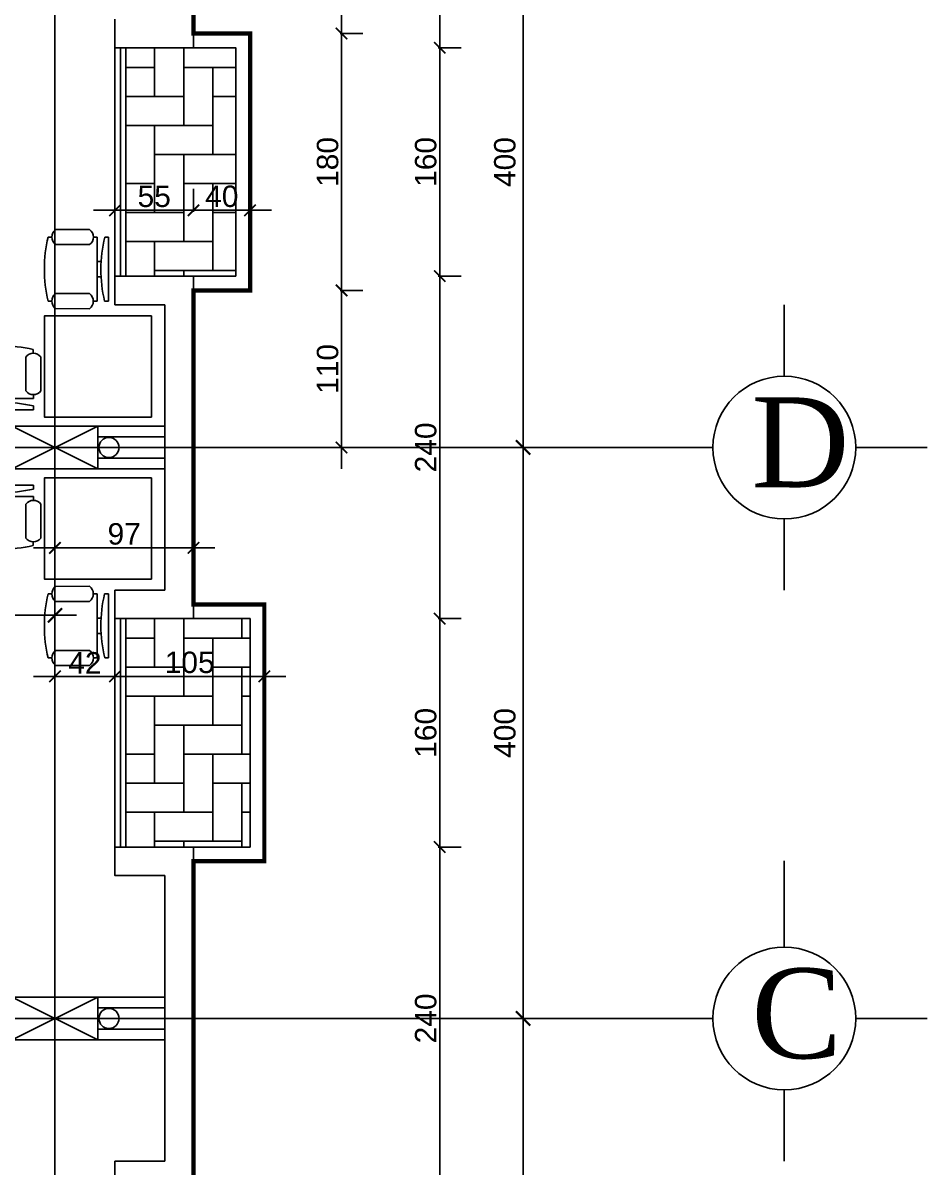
# Model space of a CAD drawing. Extents: x 250879 to 348495, y -51522 to -9360.
# Drawn here: x 285247 to 285880, y -22397 to -21595 of the extents above; entities that cross this region are included whole.
import ezdxf

# ---------------------------------------------------------------- set-up
doc = ezdxf.new("R2010")
doc.units = 0
doc.layers.get('0').update_dxf_attribs({"linetype": 'CONTINUOUS'})
doc.layers.get('DEFPOINTS').update_dxf_attribs({"color": 9, "linetype": 'CONTINUOUS'})
for name, color, linetype in [('AXIS', 1, 'CONTINUOUS'), ('COLUMN', 5, 'CONTINUOUS'), ('FURNITURE', 4, 'CONTINUOUS'), ('HATCH', 8, 'CONTINUOUS'), ('TEXT', 3, 'CONTINUOUS'), ('WALL', 7, 'CONTINUOUS'), ('WALL1', 2, 'CONTINUOUS')]:
    doc.layers.add(name, color=color, linetype=linetype)
doc.styles.get("Standard").update_dxf_attribs({"font": 'sanss___.ttf', "height": 15})
doc.styles.add('style2', font='romantic.ttf', dxfattribs={"height": 50})
doc.dimstyles.get("Standard").update_dxf_attribs({"dimtxt": 15, "dimasz": 10, "dimexe": 10, "dimexo": 30, "dimgap": 5, "dimtad": 1, "dimdec": 0, "dimdsep": 46, "dimtxsty": 'Standard', "dimblk1": 'ARCHTICK', "dimblk2": 'ARCHTICK', "dimsah": 1, "dimcen": 2.5, "dimdle": 15, "dimclrd": 3, "dimclre": 3, "dimclrt": 3, "dimazin": 0, "dimtfac": 1, "dimtdec": 0, "dimtmove": 2, "dimatfit": 2, "dimldrblk": 'ARCHTICK', "dimfxl": 1.0455, "dimfxlon": 1, "dimtolj": 1, "dimtzin": 0, "dimarcsym": 0})
doc.dimstyles.new('STANDARD$0', dxfattribs={"dimscale": 0, "dimtxt": 12, "dimasz": 8, "dimexe": 15, "dimexo": 0.0625, "dimgap": 2, "dimtad": 1, "dimdec": 0, "dimzin": 0, "dimdsep": 46, "dimtxsty": 'Standard', "dimblk1": 'ARCHTICK', "dimblk2": 'ARCHTICK', "dimsah": 1, "dimcen": 0.09, "dimdle": 15, "dimclrd": 3, "dimclre": 3, "dimclrt": 3, "dimazin": 0, "dimtfac": 1, "dimtdec": 0, "dimtofl": 0, "dimtmove": 1, "dimatfit": 3, "dimldrblk": 'ARCHTICK', "dimfxl": 1.0455, "dimfxlon": 1, "dimtolj": 1, "dimtzin": 0, "dimarcsym": 0})

# ---------------------------------------------------------------- blocks, each defined once
blk = doc.blocks.new('_ARCHTICK')
at = {"color": 0, "linetype": 'ByBlock', "const_width": 0.15}
blk.add_lwpolyline([(-0.5, -0.5), (0.5, 0.5)], dxfattribs=at)
blk = doc.blocks.new('*D45')
at = {"layer": 'DEFPOINTS', "color": 0, "linetype": 'ByBlock', "ltscale": 3, "transparency": 16777216}
for p in [(285597.42, -22292.83), (285597.42, -22292.83), (285510.6, -22693)]:
    blk.add_point(p, dxfattribs=at)
at = {"layer": 'WALL1', "color": 3, "linetype": 'ByBlock', "lineweight": -2, "ltscale": 3, "transparency": 16777216}
for p, q in [((285597.42, -22708), (285597.42, -22277.83)), ((285597.42, -22292.83), (285587.42, -22292.83)), ((285596.37, -22693), (285607.42, -22693))]:
    blk.add_line(p, q, dxfattribs=at)
at = {"layer": 'WALL1', "color": 3, "linetype": 'ByBlock', "lineweight": -2, "ltscale": 3, "transparency": 16777216, "xscale": 10, "yscale": 10, "zscale": 10}
for p, rotation in [((285597.42, -22292.83), 90), ((285597.42, -22693), 270)]:
    blk.add_blockref('_ARCHTICK', p, dxfattribs=dict(at, rotation=rotation))
at = {"layer": 'WALL1', "color": 3, "linetype": 'ByBlock', "ltscale": 3, "transparency": 16777216, "insert": (285584.69, -22492.92), "char_height": 15, "attachment_point": 5, "rotation": 90}
blk.add_mtext('\\A1;400', dxfattribs=at)
blk = doc.blocks.new('*D46')
at = {"layer": 'DEFPOINTS', "color": 0, "linetype": 'ByBlock', "ltscale": 3, "transparency": 16777216}
for p in [(285597.42, -21892.83), (285597.42, -21892.83), (285597.42, -22292.83)]:
    blk.add_point(p, dxfattribs=at)
at = {"layer": 'WALL1', "color": 3, "linetype": 'ByBlock', "lineweight": -2, "ltscale": 3, "transparency": 16777216}
for p, q in [((285597.42, -22307.83), (285597.42, -21877.83)), ((285597.42, -21892.83), (285587.42, -21892.83)), ((285597.42, -22292.83), (285587.42, -22292.83))]:
    blk.add_line(p, q, dxfattribs=at)
at = {"layer": 'WALL1', "color": 3, "linetype": 'ByBlock', "lineweight": -2, "ltscale": 3, "transparency": 16777216, "xscale": 10, "yscale": 10, "zscale": 10}
for p, rotation in [((285597.42, -21892.83), 90), ((285597.42, -22292.83), 270)]:
    blk.add_blockref('_ARCHTICK', p, dxfattribs=dict(at, rotation=rotation))
at = {"layer": 'WALL1', "color": 3, "linetype": 'ByBlock', "ltscale": 3, "transparency": 16777216, "insert": (285584.69, -22092.83), "char_height": 15, "attachment_point": 5, "rotation": 90}
blk.add_mtext('\\A1;400', dxfattribs=at)
blk = doc.blocks.new('*D47')
at = {"layer": 'DEFPOINTS', "color": 0, "linetype": 'ByBlock', "ltscale": 3, "transparency": 16777216}
for p in [(285597.42, -21492.83), (285597.42, -21492.83), (285597.42, -21892.83)]:
    blk.add_point(p, dxfattribs=at)
at = {"layer": 'WALL1', "color": 3, "linetype": 'ByBlock', "lineweight": -2, "ltscale": 3, "transparency": 16777216}
for p, q in [((285597.42, -21907.83), (285597.42, -21477.83)), ((285597.42, -21492.83), (285587.42, -21492.83)), ((285597.42, -21892.83), (285587.42, -21892.83))]:
    blk.add_line(p, q, dxfattribs=at)
at = {"layer": 'WALL1', "color": 3, "linetype": 'ByBlock', "lineweight": -2, "ltscale": 3, "transparency": 16777216, "xscale": 10, "yscale": 10, "zscale": 10}
for p, rotation in [((285597.42, -21492.83), 90), ((285597.42, -21892.83), 270)]:
    blk.add_blockref('_ARCHTICK', p, dxfattribs=dict(at, rotation=rotation))
at = {"layer": 'WALL1', "color": 3, "linetype": 'ByBlock', "ltscale": 3, "transparency": 16777216, "insert": (285584.69, -21692.83), "char_height": 15, "attachment_point": 5, "rotation": 90}
blk.add_mtext('\\A1;400', dxfattribs=at)
blk = doc.blocks.new('*D55')
at = {"layer": 'DEFPOINTS', "color": 0, "linetype": 'ByBlock', "ltscale": 3, "transparency": 16777216}
for p in [(285269.6, -22010.4), (285269.6, -22011.81), (284849.12, -22033.09)]:
    blk.add_point(p, dxfattribs=at)
at = {"layer": 'WALL1', "color": 3, "linetype": 'ByBlock', "lineweight": -2, "ltscale": 3, "transparency": 16777216}
for p, q in [((284849.12, -22010.4), (284849.12, -22000.4)), ((285269.6, -22010.4), (285269.6, -22000.4)), ((284834.12, -22010.4), (285284.6, -22010.4))]:
    blk.add_line(p, q, dxfattribs=at)
at = {"layer": 'WALL1', "color": 3, "linetype": 'ByBlock', "lineweight": -2, "ltscale": 3, "transparency": 16777216, "xscale": 10, "yscale": 10, "zscale": 10, "rotation": 180}
blk.add_blockref('_ARCHTICK', (284849.12, -22010.4), dxfattribs=at)
at = {"layer": 'WALL1', "color": 3, "linetype": 'ByBlock', "lineweight": -2, "ltscale": 3, "transparency": 16777216, "xscale": 10, "yscale": 10, "zscale": 10}
blk.add_blockref('_ARCHTICK', (285269.6, -22010.4), dxfattribs=at)
at = {"layer": 'WALL1', "color": 3, "linetype": 'ByBlock', "ltscale": 3, "transparency": 16777216, "insert": (285059.36, -21997.68), "char_height": 15, "attachment_point": 5}
blk.add_mtext('\\A1;420', dxfattribs=at)
blk = doc.blocks.new('COLUMN')
at = {"layer": 'AXIS'}
for p, q in [((236924.7, -9644.26), (236984.7, -9674.26)), ((236984.7, -9644.26), (236924.7, -9674.26))]:
    blk.add_line(p, q, dxfattribs=at)
at = {"layer": 'COLUMN'}
blk.add_lwpolyline([(236924.7, -9644.26), (236984.7, -9644.26), (236984.7, -9674.26), (236924.7, -9674.26)], close=True, dxfattribs=at)
blk = doc.blocks.new('*D171')
at = {"layer": 'DEFPOINTS', "color": 0, "linetype": 'Continuous', "transparency": 16777216}
for p in [(285366.6, -21726.65), (285311.6, -21772.75), (285366.6, -21772.75)]:
    blk.add_point(p, dxfattribs=at)
at = {"layer": 'WALL', "color": 3, "linetype": 'Continuous', "lineweight": -2, "transparency": 16777216}
for p, q in [((285311.6, -21727.69), (285311.6, -21711.65)), ((285366.6, -21727.69), (285366.6, -21711.65)), ((285296.6, -21726.65), (285381.6, -21726.65))]:
    blk.add_line(p, q, dxfattribs=at)
at = {"layer": 'WALL', "color": 3, "linetype": 'Continuous', "lineweight": -2, "transparency": 16777216, "xscale": 8, "yscale": 8, "zscale": 8, "rotation": 180}
blk.add_blockref('_ARCHTICK', (285311.6, -21726.65), dxfattribs=at)
at = {"layer": 'WALL', "color": 3, "linetype": 'Continuous', "lineweight": -2, "transparency": 16777216, "xscale": 8, "yscale": 8, "zscale": 8}
blk.add_blockref('_ARCHTICK', (285366.6, -21726.65), dxfattribs=at)
at = {"layer": 'WALL', "color": 3, "linetype": 'Continuous', "transparency": 16777216, "insert": (285339.1, -21716.92), "char_height": 15, "attachment_point": 5}
blk.add_mtext('\\A1;55', dxfattribs=at)
blk = doc.blocks.new('*D172')
at = {"layer": 'DEFPOINTS', "color": 0, "linetype": 'Continuous', "transparency": 16777216}
for p in [(285406.23, -21726.65), (285406.23, -21740.36), (285366.6, -21772.75)]:
    blk.add_point(p, dxfattribs=at)
at = {"layer": 'WALL', "color": 3, "linetype": 'Continuous', "lineweight": -2, "transparency": 16777216}
for p, q in [((285366.6, -21727.69), (285366.6, -21711.65)), ((285406.23, -21727.69), (285406.23, -21711.65)), ((285351.6, -21726.65), (285421.23, -21726.65))]:
    blk.add_line(p, q, dxfattribs=at)
at = {"layer": 'WALL', "color": 3, "linetype": 'Continuous', "lineweight": -2, "transparency": 16777216, "xscale": 8, "yscale": 8, "zscale": 8, "rotation": 180}
blk.add_blockref('_ARCHTICK', (285366.6, -21726.65), dxfattribs=at)
at = {"layer": 'WALL', "color": 3, "linetype": 'Continuous', "lineweight": -2, "transparency": 16777216, "xscale": 8, "yscale": 8, "zscale": 8}
blk.add_blockref('_ARCHTICK', (285406.23, -21726.65), dxfattribs=at)
at = {"layer": 'WALL', "color": 3, "linetype": 'Continuous', "transparency": 16777216, "insert": (285386.42, -21716.92), "char_height": 15, "attachment_point": 5}
blk.add_mtext('\\A1;40', dxfattribs=at)
blk = doc.blocks.new('*D783')
at = {"layer": 'DEFPOINTS', "color": 0, "linetype": 'Continuous', "transparency": 16777216}
for p in [(285366.6, -22172.75), (285539.01, -22172.75), (285366.6, -22412.92)]:
    blk.add_point(p, dxfattribs=at)
at = {"layer": 'WALL', "color": 3, "linetype": 'Continuous', "lineweight": -2, "transparency": 16777216}
for p, q in [((285539.01, -22427.92), (285539.01, -22157.75)), ((285537.97, -22172.75), (285554.01, -22172.75)), ((285537.97, -22412.92), (285554.01, -22412.92))]:
    blk.add_line(p, q, dxfattribs=at)
at = {"layer": 'WALL', "color": 3, "linetype": 'Continuous', "lineweight": -2, "transparency": 16777216, "xscale": 8, "yscale": 8, "zscale": 8}
for p, rotation in [((285539.01, -22172.75), 90), ((285539.01, -22412.92), 270)]:
    blk.add_blockref('_ARCHTICK', p, dxfattribs=dict(at, rotation=rotation))
at = {"layer": 'WALL', "color": 3, "linetype": 'Continuous', "transparency": 16777216, "insert": (285529.29, -22292.83), "char_height": 15, "attachment_point": 5, "rotation": 90}
blk.add_mtext('\\A1;240', dxfattribs=at)
blk = doc.blocks.new('*D784')
at = {"layer": 'DEFPOINTS', "color": 0, "linetype": 'Continuous', "transparency": 16777216}
for p in [(285366.6, -22012.75), (285539.01, -22012.75), (285366.6, -22172.75)]:
    blk.add_point(p, dxfattribs=at)
at = {"layer": 'WALL', "color": 3, "linetype": 'Continuous', "lineweight": -2, "transparency": 16777216}
for p, q in [((285539.01, -22187.75), (285539.01, -21997.75)), ((285537.97, -22012.75), (285554.01, -22012.75)), ((285537.97, -22172.75), (285554.01, -22172.75))]:
    blk.add_line(p, q, dxfattribs=at)
at = {"layer": 'WALL', "color": 3, "linetype": 'Continuous', "lineweight": -2, "transparency": 16777216, "xscale": 8, "yscale": 8, "zscale": 8}
for p, rotation in [((285539.01, -22012.75), 90), ((285539.01, -22172.75), 270)]:
    blk.add_blockref('_ARCHTICK', p, dxfattribs=dict(at, rotation=rotation))
at = {"layer": 'WALL', "color": 3, "linetype": 'Continuous', "transparency": 16777216, "insert": (285529.28, -22092.75), "char_height": 15, "attachment_point": 5, "rotation": 90}
blk.add_mtext('\\A1;160', dxfattribs=at)
blk = doc.blocks.new('*D785')
at = {"layer": 'DEFPOINTS', "color": 0, "linetype": 'Continuous', "transparency": 16777216}
for p in [(285366.6, -21772.75), (285539.01, -21772.75), (285366.6, -22012.75)]:
    blk.add_point(p, dxfattribs=at)
at = {"layer": 'WALL', "color": 3, "linetype": 'Continuous', "lineweight": -2, "transparency": 16777216}
for p, q in [((285539.01, -22027.75), (285539.01, -21757.75)), ((285537.97, -21772.75), (285554.01, -21772.75)), ((285537.97, -22012.75), (285554.01, -22012.75))]:
    blk.add_line(p, q, dxfattribs=at)
at = {"layer": 'WALL', "color": 3, "linetype": 'Continuous', "lineweight": -2, "transparency": 16777216, "xscale": 8, "yscale": 8, "zscale": 8}
for p, rotation in [((285539.01, -21772.75), 90), ((285539.01, -22012.75), 270)]:
    blk.add_blockref('_ARCHTICK', p, dxfattribs=dict(at, rotation=rotation))
at = {"layer": 'WALL', "color": 3, "linetype": 'Continuous', "transparency": 16777216, "insert": (285529.29, -21892.75), "char_height": 15, "attachment_point": 5, "rotation": 90}
blk.add_mtext('\\A1;240', dxfattribs=at)
blk = doc.blocks.new('*D786')
at = {"layer": 'DEFPOINTS', "color": 0, "linetype": 'Continuous', "transparency": 16777216}
for p in [(285366.6, -21612.75), (285539.01, -21612.75), (285366.6, -21772.75)]:
    blk.add_point(p, dxfattribs=at)
at = {"layer": 'WALL', "color": 3, "linetype": 'Continuous', "lineweight": -2, "transparency": 16777216}
for p, q in [((285539.01, -21787.75), (285539.01, -21597.75)), ((285537.97, -21612.75), (285554.01, -21612.75)), ((285537.97, -21772.75), (285554.01, -21772.75))]:
    blk.add_line(p, q, dxfattribs=at)
at = {"layer": 'WALL', "color": 3, "linetype": 'Continuous', "lineweight": -2, "transparency": 16777216, "xscale": 8, "yscale": 8, "zscale": 8}
for p, rotation in [((285539.01, -21612.75), 90), ((285539.01, -21772.75), 270)]:
    blk.add_blockref('_ARCHTICK', p, dxfattribs=dict(at, rotation=rotation))
at = {"layer": 'WALL', "color": 3, "linetype": 'Continuous', "transparency": 16777216, "insert": (285529.28, -21692.75), "char_height": 15, "attachment_point": 5, "rotation": 90}
blk.add_mtext('\\A1;160', dxfattribs=at)
blk = doc.blocks.new('*D787')
at = {"layer": 'DEFPOINTS', "color": 0, "linetype": 'Continuous', "transparency": 16777216}
for p in [(285366.6, -21373.08), (285539.01, -21373.08), (285366.6, -21612.75)]:
    blk.add_point(p, dxfattribs=at)
at = {"layer": 'WALL', "color": 3, "linetype": 'Continuous', "lineweight": -2, "transparency": 16777216}
for p, q in [((285539.01, -21627.75), (285539.01, -21358.08)), ((285537.97, -21373.08), (285554.01, -21373.08)), ((285537.97, -21612.75), (285554.01, -21612.75))]:
    blk.add_line(p, q, dxfattribs=at)
at = {"layer": 'WALL', "color": 3, "linetype": 'Continuous', "lineweight": -2, "transparency": 16777216, "xscale": 8, "yscale": 8, "zscale": 8}
for p, rotation in [((285539.01, -21373.08), 90), ((285539.01, -21612.75), 270)]:
    blk.add_blockref('_ARCHTICK', p, dxfattribs=dict(at, rotation=rotation))
at = {"layer": 'WALL', "color": 3, "linetype": 'Continuous', "transparency": 16777216, "insert": (285529.29, -21492.92), "char_height": 15, "attachment_point": 5, "rotation": 90}
blk.add_mtext('\\A1;240', dxfattribs=at)
blk = doc.blocks.new('*D957')
at = {"layer": 'DEFPOINTS', "color": 0, "linetype": 'Continuous', "transparency": 16777216}
for p in [(285366.6, -21963.17), (285269.6, -22010.4), (285366.6, -22012.75)]:
    blk.add_point(p, dxfattribs=at)
at = {"layer": 'WALL', "color": 3, "linetype": 'Continuous', "lineweight": -2, "transparency": 16777216}
for p, q in [((285269.6, -21964.21), (285269.6, -21948.17)), ((285366.6, -21964.21), (285366.6, -21948.17)), ((285254.6, -21963.17), (285381.6, -21963.17))]:
    blk.add_line(p, q, dxfattribs=at)
at = {"layer": 'WALL', "color": 3, "linetype": 'Continuous', "lineweight": -2, "transparency": 16777216, "xscale": 8, "yscale": 8, "zscale": 8, "rotation": 180}
blk.add_blockref('_ARCHTICK', (285269.6, -21963.17), dxfattribs=at)
at = {"layer": 'WALL', "color": 3, "linetype": 'Continuous', "lineweight": -2, "transparency": 16777216, "xscale": 8, "yscale": 8, "zscale": 8}
blk.add_blockref('_ARCHTICK', (285366.6, -21963.17), dxfattribs=at)
at = {"layer": 'WALL', "color": 3, "linetype": 'Continuous', "transparency": 16777216, "insert": (285318.1, -21953.44), "char_height": 15, "attachment_point": 5}
blk.add_mtext('\\A1;97', dxfattribs=at)
blk = doc.blocks.new('*D958')
at = {"layer": 'DEFPOINTS', "color": 0, "linetype": 'Continuous', "transparency": 16777216}
for p in [(285269.6, -22053.98), (285311.6, -22053.19), (285311.6, -22053.98)]:
    blk.add_point(p, dxfattribs=at)
at = {"layer": 'WALL', "color": 3, "linetype": 'Continuous', "lineweight": -2, "transparency": 16777216}
for p, q in [((285269.6, -22053.91), (285269.6, -22038.19)), ((285311.6, -22053.91), (285311.6, -22038.19)), ((285254.6, -22053.19), (285326.6, -22053.19))]:
    blk.add_line(p, q, dxfattribs=at)
at = {"layer": 'WALL', "color": 3, "linetype": 'Continuous', "lineweight": -2, "transparency": 16777216, "xscale": 8, "yscale": 8, "zscale": 8, "rotation": 180}
blk.add_blockref('_ARCHTICK', (285269.6, -22053.19), dxfattribs=at)
at = {"layer": 'WALL', "color": 3, "linetype": 'Continuous', "lineweight": -2, "transparency": 16777216, "xscale": 8, "yscale": 8, "zscale": 8}
blk.add_blockref('_ARCHTICK', (285311.6, -22053.19), dxfattribs=at)
at = {"layer": 'WALL', "color": 3, "linetype": 'Continuous', "transparency": 16777216, "insert": (285290.6, -22043.69), "char_height": 15, "attachment_point": 5}
blk.add_mtext('\\A1;42', dxfattribs=at)
blk = doc.blocks.new('*D959')
at = {"layer": 'DEFPOINTS', "color": 0, "linetype": 'Continuous', "transparency": 16777216}
for p in [(285416.23, -22033.93), (285311.6, -22053.98), (285416.23, -22053.19)]:
    blk.add_point(p, dxfattribs=at)
at = {"layer": 'WALL', "color": 3, "linetype": 'Continuous', "lineweight": -2, "transparency": 16777216}
for p, q in [((285311.6, -22053.91), (285311.6, -22038.19)), ((285296.6, -22053.19), (285431.23, -22053.19)), ((285416.23, -22052.15), (285416.23, -22068.19))]:
    blk.add_line(p, q, dxfattribs=at)
at = {"layer": 'WALL', "color": 3, "linetype": 'Continuous', "lineweight": -2, "transparency": 16777216, "xscale": 8, "yscale": 8, "zscale": 8, "rotation": 180}
blk.add_blockref('_ARCHTICK', (285311.6, -22053.19), dxfattribs=at)
at = {"layer": 'WALL', "color": 3, "linetype": 'Continuous', "lineweight": -2, "transparency": 16777216, "xscale": 8, "yscale": 8, "zscale": 8}
blk.add_blockref('_ARCHTICK', (285416.23, -22053.19), dxfattribs=at)
at = {"layer": 'WALL', "color": 3, "linetype": 'Continuous', "transparency": 16777216, "insert": (285363.92, -22043.46), "char_height": 15, "attachment_point": 5}
blk.add_mtext('\\A1;105', dxfattribs=at)
blk = doc.blocks.new('*D1132')
at = {"layer": 'DEFPOINTS', "color": 0, "linetype": 'Continuous', "transparency": 16777216}
for p in [(285416.23, -21383.08), (285406.23, -21602.75), (285470.31, -21602.75)]:
    blk.add_point(p, dxfattribs=at)
at = {"layer": 'WALL', "color": 3, "linetype": 'Continuous', "lineweight": -2, "transparency": 16777216}
for p, q in [((285470.31, -21368.08), (285470.31, -21617.75)), ((285469.26, -21383.08), (285485.31, -21383.08)), ((285469.26, -21602.75), (285485.31, -21602.75))]:
    blk.add_line(p, q, dxfattribs=at)
at = {"layer": 'WALL', "color": 3, "linetype": 'Continuous', "lineweight": -2, "transparency": 16777216, "xscale": 8, "yscale": 8, "zscale": 8}
for p, rotation in [((285470.31, -21383.08), 90), ((285470.31, -21602.75), 270)]:
    blk.add_blockref('_ARCHTICK', p, dxfattribs=dict(at, rotation=rotation))
at = {"layer": 'WALL', "color": 3, "linetype": 'Continuous', "transparency": 16777216, "insert": (285460.58, -21492.92), "char_height": 15, "attachment_point": 5, "rotation": 90}
blk.add_mtext('\\A1;220', dxfattribs=at)
blk = doc.blocks.new('*D1133')
at = {"layer": 'DEFPOINTS', "color": 0, "linetype": 'Continuous', "transparency": 16777216}
for p in [(285406.23, -21602.75), (285406.23, -21782.75), (285470.31, -21782.75)]:
    blk.add_point(p, dxfattribs=at)
at = {"layer": 'WALL', "color": 3, "linetype": 'Continuous', "lineweight": -2, "transparency": 16777216}
for p, q in [((285470.31, -21587.75), (285470.31, -21797.75)), ((285469.26, -21602.75), (285485.31, -21602.75)), ((285469.26, -21782.75), (285485.31, -21782.75))]:
    blk.add_line(p, q, dxfattribs=at)
at = {"layer": 'WALL', "color": 3, "linetype": 'Continuous', "lineweight": -2, "transparency": 16777216, "xscale": 8, "yscale": 8, "zscale": 8}
for p, rotation in [((285470.31, -21602.75), 90), ((285470.31, -21782.75), 270)]:
    blk.add_blockref('_ARCHTICK', p, dxfattribs=dict(at, rotation=rotation))
at = {"layer": 'WALL', "color": 3, "linetype": 'Continuous', "transparency": 16777216, "insert": (285460.58, -21692.75), "char_height": 15, "attachment_point": 5, "rotation": 90}
blk.add_mtext('\\A1;180', dxfattribs=at)
blk = doc.blocks.new('*D1134')
at = {"layer": 'DEFPOINTS', "color": 0, "linetype": 'Continuous', "transparency": 16777216}
for p in [(285406.23, -21782.75), (285440.1, -21892.83), (285470.31, -21892.83)]:
    blk.add_point(p, dxfattribs=at)
at = {"layer": 'WALL', "color": 3, "linetype": 'Continuous', "lineweight": -2, "transparency": 16777216}
for p, q in [((285470.31, -21767.75), (285470.31, -21907.83)), ((285469.26, -21782.75), (285485.31, -21782.75)), ((285469.26, -21892.83), (285485.31, -21892.83))]:
    blk.add_line(p, q, dxfattribs=at)
at = {"layer": 'WALL', "color": 3, "linetype": 'Continuous', "lineweight": -2, "transparency": 16777216, "xscale": 8, "yscale": 8, "zscale": 8}
for p, rotation in [((285470.31, -21782.75), 90), ((285470.31, -21892.83), 270)]:
    blk.add_blockref('_ARCHTICK', p, dxfattribs=dict(at, rotation=rotation))
at = {"layer": 'WALL', "color": 3, "linetype": 'Continuous', "transparency": 16777216, "insert": (285460.58, -21837.79), "char_height": 15, "attachment_point": 5, "rotation": 90}
blk.add_mtext('\\A1;110', dxfattribs=at)
blk = doc.blocks.new('Chair - Desk')
at = {"linetype": 'Continuous'}
for p, q in [((-8.5, 0), (-8.5, -1)), ((-8.5, 0), (8.5, 0)), ((8.5, 0), (8.5, -1)), ((-8.5, -3), (-8.5, -4)), ((-8.5, -3), (8.5, -3)), ((-2, -3), (-2, -1.9355)), ((2, -1.9576), (2, -3)), ((8.5, -3), (8.5, -4)), ((-10.5, -5), (-10.5, -14)), ((-6.5, -14), (-6.5, -5)), ((6.5, -5), (6.5, -14)), ((10.5, -14), (10.5, -5)), ((-8.5, -15), (-8.5, -16)), ((8.5, -15), (8.5, -16))]:
    blk.add_line(p, q, dxfattribs=at)
for centre, radius, start, end in [((0, 34.625), 36.625, 256.5803, 283.4197), ((-8.5, -6.5), 2.5, 36.8699, 143.1301), ((8.5, -6.5), 2.5, 36.8699, 143.1301), ((-8.5, -12.5), 2.5, 216.8699, 323.1301), ((8.5, -12.5), 2.5, 216.8699, 323.1301), ((0, 19.625), 36.625, 256.5803, 283.4197)]:
    blk.add_arc(centre, radius, start, end, dxfattribs=at)

msp = doc.modelspace()

# ---------------------------------------------------------------- hatches: boundary and pattern name
at = {"layer": 'AXIS'}
h = msp.add_hatch(dxfattribs=at)
h.set_pattern_fill('AR-HBONE', color=256, scale=0.2, angle=45, style=0)
h.set_pattern_definition([(90, (46741.957, -10633.412), (-20.32, 20.32), [60.96, -20.32]), (180, (46741.957, -10613.092), (-20.32, 20.32), [60.96, -20.32])])
h.paths.add_polyline_path([(285396.23185, -21772.75067), (285396.23185, -21612.75067), (285319.25843, -21612.75067), (285319.25843, -21772.75067)])
h = msp.add_hatch(dxfattribs=at)
h.set_pattern_fill('AR-HBONE', color=256, scale=0.2, angle=45, style=0)
h.set_pattern_definition([(90, (46741.957, -11033.412), (-20.32, 20.32), [60.96, -20.32]), (180, (46741.957, -11013.092), (-20.32, 20.32), [60.96, -20.32])])
h.paths.add_polyline_path([(285406.23185, -22012.75067), (285406.23185, -22172.75067), (285319.25843, -22172.75067), (285319.25843, -22012.75067)])

# ---------------------------------------------------------------- linework, layer by layer
for p, q in [((285269.60055, -19817.07692), (285269.60055, -23524.12587)), ((285780.34534, -21842.89), (285780.34534, -21792.89)), ((283380.96042, -21892.83296), (285730.34537, -21892.83296)), ((285830.34534, -21892.89), (285880.34534, -21892.89)), ((285780.34534, -21942.89), (285780.34534, -21992.89)), ((285780.34534, -22242.89), (285780.34534, -22182.46136)), ((283384.97809, -22292.83296), (285730.34537, -22292.83296)), ((285830.34534, -22292.89), (285880.34534, -22292.89)), ((285780.34534, -22342.89), (285780.34534, -22392.89))]:
    msp.add_line(p, q, dxfattribs=at)
for centre in [(285780.34534, -21892.89), (285780.34534, -22292.89)]:
    msp.add_circle(centre, 50, dxfattribs=at)
at = {"layer": 'FURNITURE', "ltscale": 3}
for points in [[(285366.60055, -21782.75067), (285406.23185, -21782.75067), (285406.23185, -21602.75067), (285366.60055, -21602.75067)], [(285352.92949, -21772.75067), (285396.23185, -21772.75067), (285396.23185, -21612.75067), (285352.92949, -21612.75067), (285352.92949, -21612.75067)], [(285366.60055, -22182.75067), (285416.23185, -22182.75067), (285416.23185, -22002.75067), (285366.60055, -22002.75067)], [(285352.92949, -22172.75067), (285406.23185, -22172.75067), (285406.23185, -22012.75067), (285352.92949, -22012.75067), (285352.92949, -22012.75067)]]:
    msp.add_lwpolyline(points, dxfattribs=at)
for points in [[(285319.25843, -21612.75067), (285311.60055, -21612.75067), (285311.60055, -21772.75067), (285319.25843, -21772.75067)], [(285319.25843, -22012.75067), (285311.60055, -22012.75067), (285311.60055, -22172.75067), (285319.25843, -22172.75067)]]:
    msp.add_lwpolyline(points, close=True, dxfattribs=at)
at = {"layer": 'FURNITURE'}
for points in [[(285337.14279, -21800.6557), (285262.20136, -21800.6557), (285262.20136, -21871.53097), (285337.14279, -21871.53097)], [(285337.14279, -21985.01022), (285262.20136, -21985.01022), (285262.20136, -21914.13496), (285337.14279, -21914.13496)]]:
    msp.add_lwpolyline(points, close=True, dxfattribs=at)
at = {"layer": 'HATCH', "linetype": 'ByBlock', "ltscale": 3}
msp.add_line((285384.60055, -22292.83296), (284831.60055, -22292.83296), dxfattribs=at)
at = {"layer": 'WALL', "linetype": 'Continuous'}
for p, q in [((285311.60055, -21612.75067), (285311.60055, -21592.75067)), ((285311.60055, -22012.75067), (285311.60055, -21992.75067))]:
    msp.add_line(p, q, dxfattribs=at)
at = {"layer": 'WALL', "ltscale": 3}
for p, q in [((285346.60055, -21877.83296), (285299.60055, -21877.83296)), ((285346.60055, -21877.83296), (285299.60055, -21877.83296)), ((285346.60055, -21885.33296), (285299.60055, -21885.33296)), ((285346.60055, -21885.33296), (285299.60055, -21885.33296)), ((285346.60055, -21885.33296), (285299.60055, -21885.33296)), ((285346.60055, -21885.33296), (285299.60055, -21885.33296)), ((285346.60055, -21900.33296), (285299.60055, -21900.33296)), ((285346.60055, -21900.33296), (285299.60055, -21900.33296)), ((285346.60055, -21900.33296), (285299.60055, -21900.33296)), ((285346.60055, -21900.33296), (285299.60055, -21900.33296)), ((285346.60055, -21907.83296), (285299.60055, -21907.83296)), ((285346.60055, -21907.83296), (285299.60055, -21907.83296)), ((285346.60055, -22277.83296), (285299.60055, -22277.83296)), ((285346.60055, -22277.83296), (285299.60055, -22277.83296)), ((285346.60055, -22285.33296), (285299.60055, -22285.33296)), ((285346.60055, -22285.33296), (285299.60055, -22285.33296)), ((285346.60055, -22285.33296), (285299.60055, -22285.33296)), ((285346.60055, -22300.33296), (285299.60055, -22300.33296)), ((285346.60055, -22300.33296), (285299.60055, -22300.33296)), ((285346.60055, -22300.33296), (285299.60055, -22300.33296)), ((285346.60055, -22307.83296), (285299.60055, -22307.83296)), ((285346.60055, -22307.83296), (285299.60055, -22307.83296))]:
    msp.add_line(p, q, dxfattribs=at)
at = {"layer": 'WALL', "color": 4, "linetype": 'Continuous', "const_width": 3}
msp.add_lwpolyline([(285366.60055, -20707.83296), (285366.60055, -20802.91526), (285426.23185, -20802.91526), (285426.23185, -20982.91526), (285366.60055, -20982.91526), (285366.60055, -21203.07984), (285416.23185, -21203.07984), (285416.23185, -21383.07984), (285366.60055, -21383.07984), (285366.60055, -21602.75067), (285406.23185, -21602.75067), (285406.23185, -21782.75067), (285366.60055, -21782.75067), (285366.60055, -22002.75067), (285416.23185, -22002.75067), (285416.23185, -22182.75067), (285366.60055, -22182.75067), (285366.60055, -22402.91526)], dxfattribs=at)
at = {"layer": 'WALL', "linetype": 'Continuous', "ltscale": 3}
for points in [[(285366.60055, -21492.83296), (285366.60055, -21612.75067)], [(285366.60055, -21612.75067), (285346.60055, -21612.75067), (285311.60055, -21612.75067)], [(285366.60055, -21772.75067), (285346.60055, -21772.75067), (285311.60055, -21772.75067), (285311.60055, -21792.75067), (285346.60055, -21792.75067)], [(285366.60055, -21772.75067), (285366.60055, -21892.83296)], [(285346.60055, -21792.75067), (285346.60055, -21892.83296)], [(285346.60055, -21880.33296), (285346.60055, -21992.75067)], [(285366.60055, -21892.83296), (285366.60055, -22012.75067)], [(285311.60055, -21992.75067), (285346.60055, -21992.75067)], [(285366.60055, -22012.75067), (285346.60055, -22012.75067), (285311.60055, -22012.75067)], [(285366.60055, -22172.75067), (285346.60055, -22172.75067), (285311.60055, -22172.75067), (285311.60055, -22192.75067), (285346.60055, -22192.75067)], [(285366.60055, -22172.75067), (285366.60055, -22292.83296)], [(285346.60055, -22192.75067), (285346.60055, -22292.83296)], [(285346.60055, -22392.91526), (285346.60055, -22292.83296)], [(285346.60055, -22392.91526), (285346.60055, -22292.83296)], [(285366.60055, -22412.91526), (285366.60055, -22292.83296)], [(285366.60055, -22412.91526), (285366.60055, -22292.83296)], [(285366.60055, -22412.91526), (285346.60055, -22412.91526), (285311.60055, -22412.91526), (285311.60055, -22392.91526), (285346.60055, -22392.91526)], [(285366.60055, -22412.91526), (285346.60055, -22412.91526), (285311.60055, -22412.91526), (285311.60055, -22392.91526), (285346.60055, -22392.91526)]]:
    msp.add_lwpolyline(points, dxfattribs=at)
at = {"layer": 'WALL', "linetype": 'Continuous'}
for centre in [(285307.40146, -21892.83296), (285307.40146, -22292.83296)]:
    msp.add_circle(centre, 7.04704, dxfattribs=at)
at = {"layer": 'WALL1'}
for p, q in [((285315.42949, -21772.75067), (285315.42949, -21612.75067)), ((285315.42949, -22172.75067), (285315.42949, -22012.75067))]:
    msp.add_line(p, q, dxfattribs=at)

# ---------------------------------------------------------------- block references
at = {"layer": 'FURNITURE'}
for p, xscale, yscale, zscale, rotation in [((285307.03312, -21767.89461), 2.640000000012964, 2.640000000012964, 2.640000000012964, 269.8799272242956), ((285232.17109, -21866.49639), 2.640000000006175, 2.640000000006175, 2.640000000006175, 180.3562313151685), ((285232.17109, -21919.16953), -2.640000000006175, 2.64000000001397, 2.64, 359.6437686848315), ((285307.03312, -22017.77132), -2.640000000012964, 2.64000000001397, 2.64, 270.1200727757044)]:
    msp.add_blockref('Chair - Desk', p, dxfattribs=dict(at, xscale=xscale, yscale=yscale, zscale=zscale, rotation=rotation))
at = {"layer": 'WALL', "linetype": 'Continuous'}
for p in [(48314.90107, -12233.57644), (48314.90107, -12633.57644)]:
    msp.add_blockref('COLUMN', p, dxfattribs=at)

# ---------------------------------------------------------------- texts
at = {"layer": 'TEXT', "char_height": 63, "width": 240.4607, "attachment_point": 1, "style": 'style2'}
for s, insert in [('D', (285757.25711, -21857.71826)), ('C', (285757.25711, -22257.71826))]:
    msp.add_mtext(s, dxfattribs=dict(at, insert=insert))

# ---------------------------------------------------------------- dimensions: what is measured, and where the dimension line sits
at = {"layer": 'WALL', "linetype": 'Continuous'}
for base, p1, p2, picture, middle in [((285539.01391, -21373.07984), (285366.60055, -21612.75067), (285366.60055, -21373.07984), '*D787', (285529.28757, -21492.91526)), ((285470.30621, -21602.75067), (285416.23185, -21383.07984), (285406.23185, -21602.75067), '*D1132', (285460.57987, -21492.91526)), ((285470.30621, -21782.75067), (285406.23185, -21602.75067), (285406.23185, -21782.75067), '*D1133', (285460.57987, -21692.75067)), ((285539.01391, -21612.75067), (285366.60055, -21772.75067), (285366.60055, -21612.75067), '*D786', (285529.27728, -21692.75067)), ((285539.01391, -21772.75067), (285366.60055, -22012.75067), (285366.60055, -21772.75067), '*D785', (285529.28757, -21892.75067)), ((285470.30621, -21892.83296), (285406.23185, -21782.75067), (285440.10349, -21892.83296), '*D1134', (285460.57987, -21837.79182)), ((285539.01391, -22012.75067), (285366.60055, -22172.75067), (285366.60055, -22012.75067), '*D784', (285529.27728, -22092.75067)), ((285539.01391, -22172.75067), (285366.60055, -22412.91526), (285366.60055, -22172.75067), '*D783', (285529.28757, -22292.83296))]:
    dim = msp.add_linear_dim(base=base, p1=p1, p2=p2, angle=90, dimstyle='STANDARD$0', override={"dimscale": 1}, dxfattribs=at)
    dim.commit()
    dim.dimension.update_dxf_attribs({"geometry": picture, "text_midpoint": middle})
for base, p1, p2, picture, middle in [((285366.60055, -21726.64656), (285311.60055, -21772.75067), (285366.60055, -21772.75067), '*D171', (285339.10055, -21716.92022)), ((285406.23185, -21726.64656), (285366.60055, -21772.75067), (285406.23185, -21740.35924), '*D172', (285386.4162, -21716.92022)), ((285366.60055, -21963.16816), (285269.60055, -22010.40339), (285366.60055, -22012.75067), '*D957', (285318.10055, -21953.44182)), ((285311.60055, -22053.19077), (285269.60055, -22053.97717), (285311.60055, -22053.97717), '*D958', (285290.60055, -22043.69077)), ((285416.23185, -22053.19077), (285311.60055, -22053.97717), (285416.23185, -22033.92826), '*D959', (285363.9162, -22043.46444))]:
    dim = msp.add_linear_dim(base=base, p1=p1, p2=p2, dimstyle='STANDARD$0', override={"dimscale": 1}, dxfattribs=at)
    dim.commit()
    dim.dimension.update_dxf_attribs({"geometry": picture, "text_midpoint": middle})
at = {"layer": 'WALL1', "linetype": 'ByBlock', "ltscale": 3}
for base, p1, p2, picture, middle in [((285597.41566, -21492.83296), (285597.41566, -21892.83296), (285597.41566, -21492.83296), '*D47', (285584.68933, -21692.83296)), ((285597.41566, -21892.83296), (285597.41566, -22292.83296), (285597.41566, -21892.83296), '*D46', (285584.68933, -22092.83296)), ((285597.41566, -22292.83296), (285510.60055, -22692.99755), (285597.41566, -22292.83296), '*D45', (285584.68933, -22492.91526))]:
    dim = msp.add_linear_dim(base=base, p1=p1, p2=p2, angle=90, dimstyle='Standard', override={"dimtmove": 1}, dxfattribs=at)
    dim.commit()
    dim.dimension.update_dxf_attribs({"geometry": picture, "text_midpoint": middle})
dim = msp.add_linear_dim(base=(285269.60055, -22010.40339), p1=(284849.12367, -22033.09061), p2=(285269.60055, -22011.8053), dimstyle='Standard', override={"dimtmove": 1}, dxfattribs=at)
dim.commit()
dim.dimension.update_dxf_attribs({"geometry": '*D55', "text_midpoint": (285059.36211, -21997.67705)})

doc.saveas('drawing.dxf')
